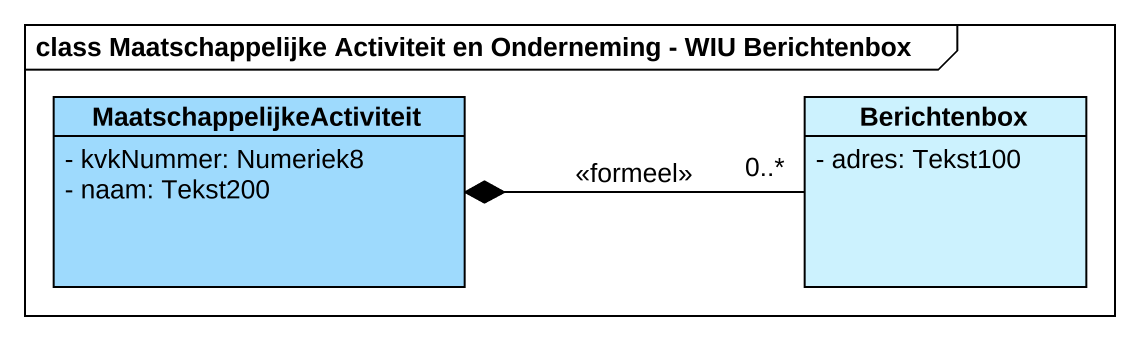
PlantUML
@startuml
mainframe class Maatschappelijke Activiteit en Onderneming - WIU Berichtenbox
hide circle
hide empty members
skinparam classAttributeIconSize 0
class MaatschappelijkeActiviteit #9EDAFD {
  - kvkNummer: Numeriek8
  - naam: Tekst200
}
class Berichtenbox #CCF2FE {
  - adres: Tekst100
}
Berichtenbox "0..*" -left-* MaatschappelijkeActiviteit : <<formeel>>
@enduml
